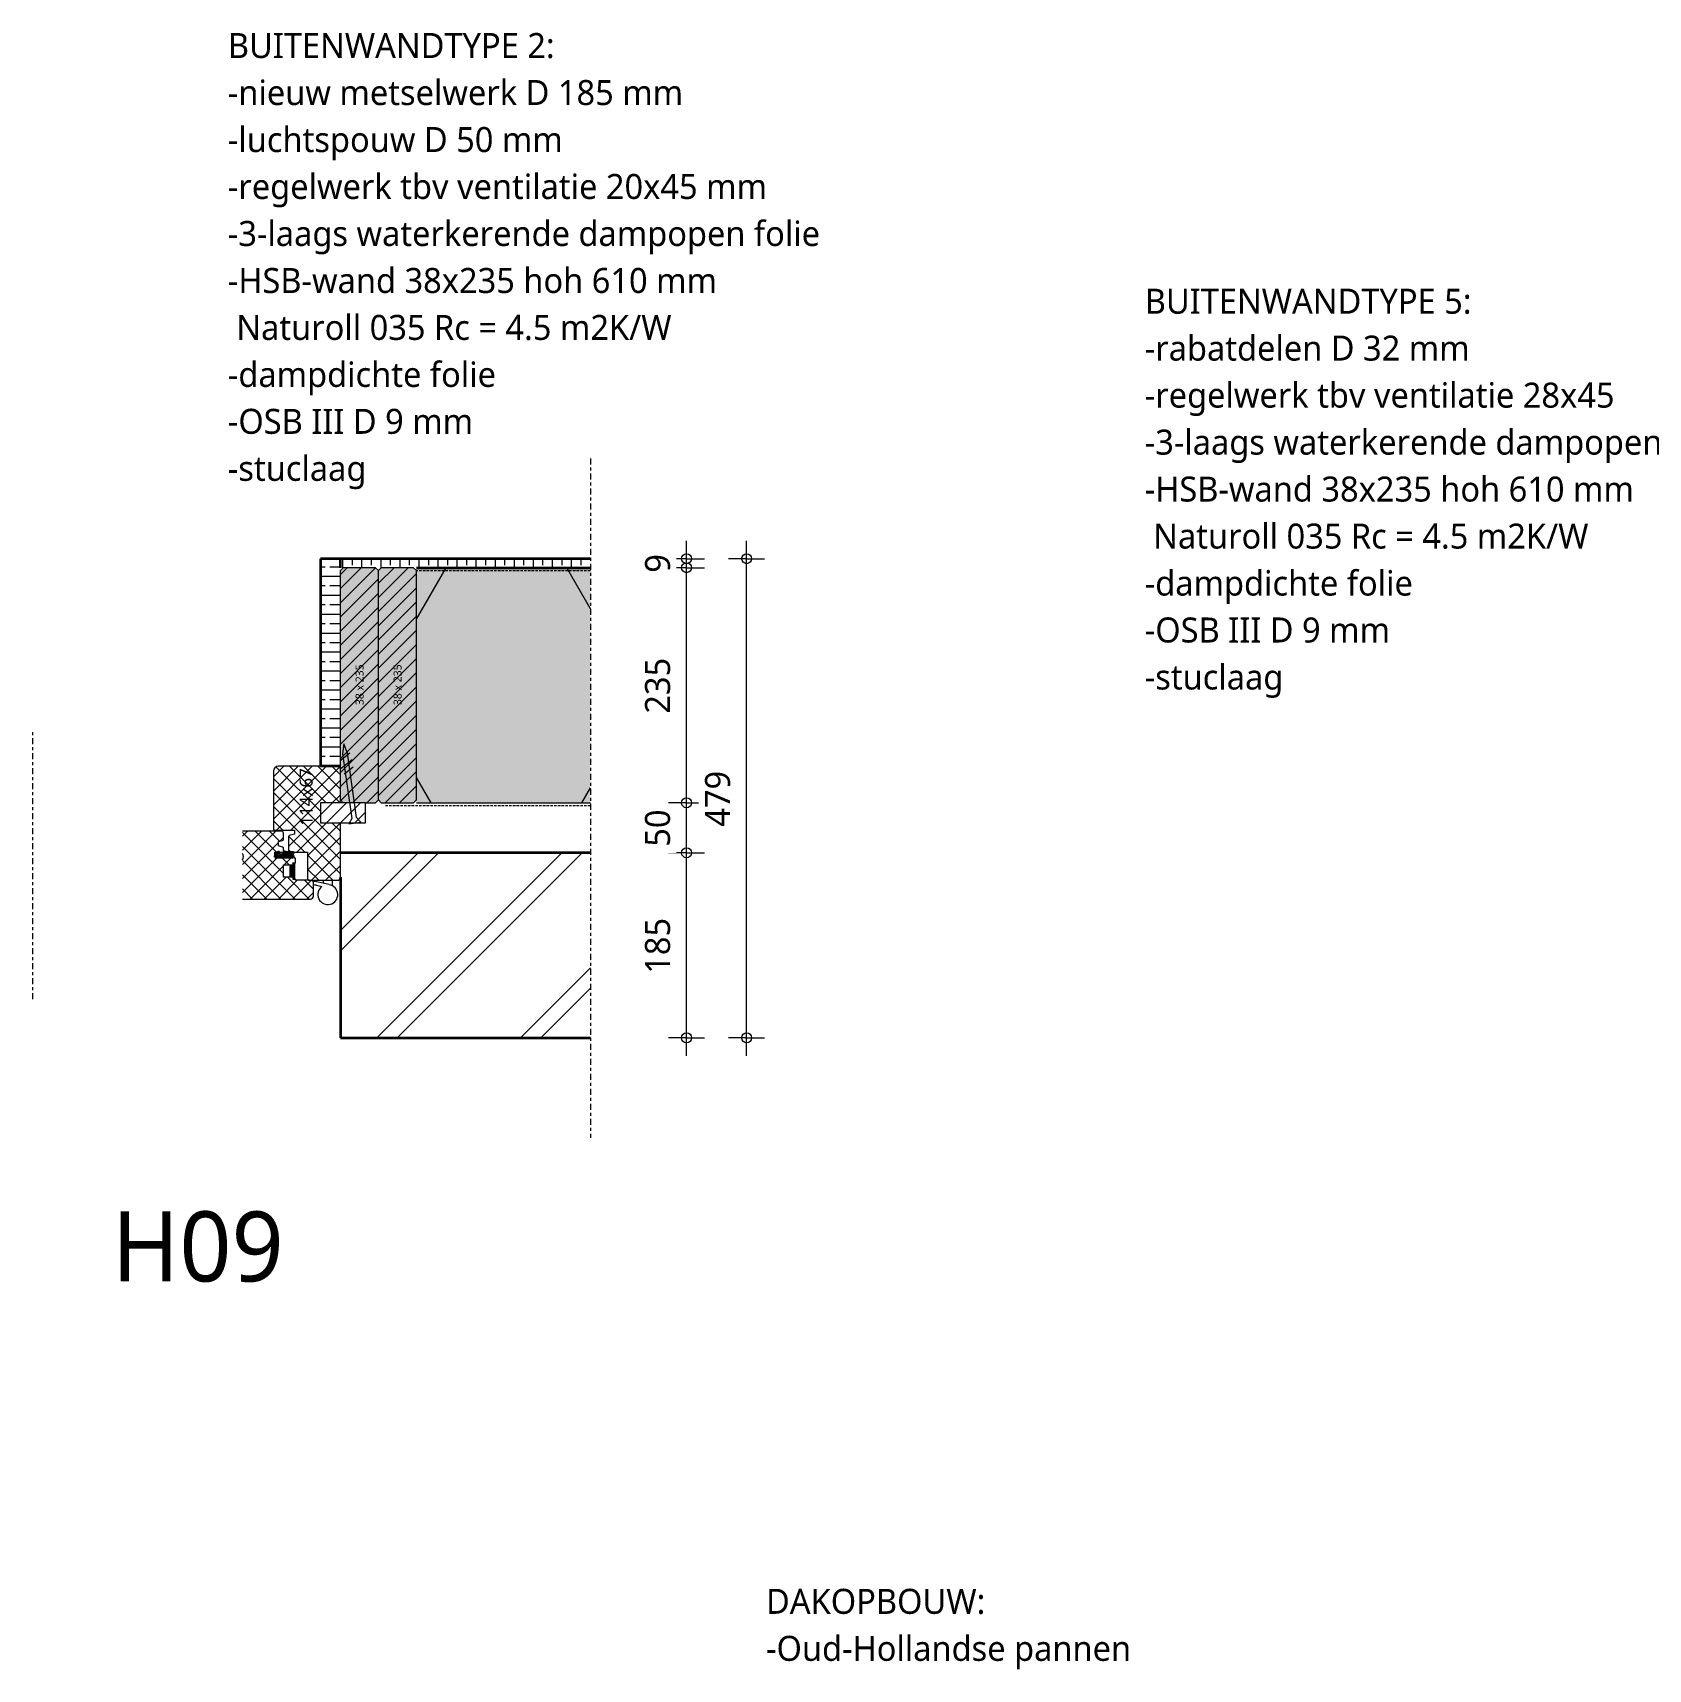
# Model space of a CAD drawing. Header units: millimetres. Extents: x 1789 to 13769, y 2055 to 27197.
# Drawn here: x 4052 to 5668, y 9369 to 11005 of the extents above; entities that cross this region are included whole.
import ezdxf

# ---------------------------------------------------------------- set-up
doc = ezdxf.new("R2010")
doc.units = ezdxf.units.MM
doc.linetypes.add('MV_center', pattern=[15, 6, -3, 3, -3])
doc.linetypes.add('MV_hidden', pattern=[3.75, 2.5, -1.25])
for name, color, linetype, lineweight in [('A-ANNO-DIMS', 211, 'Continuous', 13), ('A-ANNO-DIMS-10', 211, 'Continuous', 13), ('A-ANNO-NOTE', 131, 'Continuous', 18), ('A-DETL', 90, 'Continuous', 13), ('A-DETL-GENF', 92, 'Continuous', 18), ('A-DETL-MEDM', 33, 'Continuous', 18), ('G-ANNO-TEXT', 231, 'Continuous', 13)]:
    doc.layers.add(name, color=color, linetype=linetype, lineweight=lineweight)
doc.styles.add('Segoe UI', font='segoeui.ttf', dxfattribs={"height": 8})
doc.styles.add('Segoe UI_2', font='segoeui.ttf', dxfattribs={"height": 25})
doc.styles.add('Segoe UI_3', font='segoeui.ttf', dxfattribs={"height": 70})
doc.styles.add('Segoe UI_4', font='segoeui.ttf', dxfattribs={"height": 13})
doc.styles.add('Segoe UI_B', font='segoeui.ttf', dxfattribs={"height": 25})
doc.dimstyles.new('2_5_mm_4', dxfattribs={"dimscale": 304.8, "dimtxt": 26.184099, "dimasz": 0.032808, "dimexe": 0.059055, "dimexo": 0.0625, "dimgap": 0.029528, "dimtad": 1, "dimdec": 0, "dimzin": 0, "dimdsep": 46, "dimtxsty": 'Segoe UI_2', "dimblk1": 'DOTBLANK', "dimblk2": 'DOTBLANK', "dimsah": 1, "dimcen": 0.09, "dimdle": 0.059055, "dimazin": 0, "dimtfac": 1, "dimtdec": 4, "dimtix": 1, "dimtmove": 0, "dimatfit": 3, "dimfxl": 0.059055, "dimfxlon": 1, "dimtvp": 1, "dimtfill": 1, "dimtolj": 1, "dimtzin": 0, "dimarcsym": 2})
pattern_1 = [(45, (0, 0), (-7.071068, 7.071068), []), (135, (0, 0), (-7.071068, -7.071068), [])]

# ---------------------------------------------------------------- blocks, each defined once
blk = doc.blocks.new('42 isolatie - Type 1-3773438-Details Restauratie 1-10')
at = {"layer": 'A-DETL-GENF'}
blk.add_hatch(color=256, dxfattribs=at).paths.add_polyline_path([(21.5, -235.8), (179.3, -235.8), (179.3, -0.8), (5.3, -0.8), (5.3, -235.8)])
at = {"layer": 'A-DETL-GENF', "lineweight": 13}
h = blk.add_hatch(dxfattribs=at)
h.set_pattern_fill('FP_18', color=256, style=0, pattern_type=2)
h.set_pattern_definition([(300, (-1986.72, -235.79), (-203.516, -117.5), []), (240, (-1986.72, -235.79), (-203.516, 117.5), [])])
h.paths.add_polyline_path([(21.5, -235.8), (179.3, -235.8), (179.3, -0.8), (5.3, -0.8), (5.3, -235.8)])
at = {"layer": 'A-DETL-GENF'}
for p, q in [((179.3, -0.8), (5.3, -0.8)), ((179.3, -0.8), (5.3, -0.8)), ((5.3, -235.8), (179.3, -235.8)), ((5.3, -235.8), (179.3, -235.8))]:
    blk.add_line(p, q, dxfattribs=at)
blk = doc.blocks.new('00 hout_rechthoekig_sls - SLS 38x235-V58-Details Restauratie 1-10')
at = {"layer": 'A-DETL-GENF'}
blk.add_hatch(color=256, dxfattribs=at).paths.add_polyline_path([(0, -2.8), (0, -35.2), (2.8, -38), (232.2, -38), (235, -35.2), (235, -2.8), (232.2, 0), (2.8, 0)])
at = {"layer": 'A-DETL-MEDM', "lineweight": 13}
h = blk.add_hatch(dxfattribs=at)
h.set_pattern_fill('FP_104', color=256, style=0, pattern_type=2)
h.set_pattern_definition([(315, (-10235.015, 4397.933), (7.071068, 7.071068), [])])
h.paths.add_polyline_path([(0, -2.8), (0, -35.2), (2.8, -38), (232.2, -38), (235, -35.2), (235, -2.8), (232.2, 0), (2.8, 0)])
at = {"layer": 'A-DETL-MEDM'}
for p, q in [((0, -2.8), (2.8, 0)), ((2.8, 0), (0, -2.8)), ((15.1, 0), (123.8, 0)), ((232.2, 0), (235, -2.8)), ((0, -2.8), (0, -35.2)), ((232.2, 0), (235, -2.8)), ((235, -35.2), (235, -2.8)), ((2.8, -38), (0, -35.2)), ((0, -35.2), (2.8, -38)), ((2.8, -38), (232.2, -38)), ((235, -35.2), (232.2, -38)), ((232.2, -38), (235, -35.2))]:
    blk.add_line(p, q, dxfattribs=at)
blk = doc.blocks.new('00 hout_rechthoekig_sls - SLS 38x235-V59-Details Restauratie 1-10')
at = {"layer": 'A-DETL-GENF'}
blk.add_hatch(color=256, dxfattribs=at).paths.add_polyline_path([(0, -25), (0, -35.2), (2.8, -38), (232.2, -38), (235, -35.2), (235, -2.8), (232.2, 0), (2.8, 0), (0, -2.8)])
at = {"layer": 'A-DETL-MEDM', "lineweight": 13}
h = blk.add_hatch(dxfattribs=at)
h.set_pattern_fill('FP_105', color=256, style=0, pattern_type=2)
h.set_pattern_definition([(315, (-10235.015, 4359.933), (7.071068, 7.071068), [])])
h.paths.add_polyline_path([(0, -25), (0, -35.2), (2.8, -38), (232.2, -38), (235, -35.2), (235, -2.8), (232.2, 0), (2.8, 0), (0, -2.8)])
at = {"layer": 'A-DETL-MEDM'}
for p, q in [((0, -2.8), (2.8, 0)), ((2.8, 0), (0, -2.8)), ((15.1, 0), (33.5, 0)), ((33.5, 0), (39.6, 0)), ((39.6, 0), (48.4, 0)), ((48.4, 0), (232.2, 0)), ((232.2, 0), (235, -2.8)), ((232.2, 0), (235, -2.8)), ((235, -35.2), (235, -2.8)), ((0, -25), (0, -35.2)), ((2.8, -38), (0, -35.2)), ((0, -35.2), (2.8, -38)), ((2.8, -38), (232.2, -38)), ((235, -35.2), (232.2, -38)), ((232.2, -38), (235, -35.2))]:
    blk.add_line(p, q, dxfattribs=at)
blk = doc.blocks.new('NLRS_00_DI_maskeer - Type 1-4234707-Details Restauratie 1-10')
at = {"layer": 'A-DETL-GENF', "linetype": 'MV_center'}
blk.add_line((579, 0), (-100, 0), dxfattribs=at)
blk = doc.blocks.new('NLRS_00_DI_maskeer - Type 1-4234662-Details Restauratie 1-10')
at = {"layer": 'A-DETL-GENF', "linetype": 'MV_center'}
blk.add_line((-100, 0), (168, 0), dxfattribs=at)
blk = doc.blocks.new('28 schroef - 5_0x80-3186763-Details Restauratie 1-10')
at = {"layer": 'A-DETL-GENF', "lineweight": 13}
h = blk.add_hatch(dxfattribs=at)
h.set_pattern_fill('FP_49', color=256, style=0, pattern_type=2)
h.set_pattern_definition([(120, (0, 0), (-11.2583, -6.5), [])])
h.paths.add_polyline_path([(50, 6), (50, -6), (70, -6), (70, 6)])
h = blk.add_hatch(dxfattribs=at)
h.set_pattern_fill('FP_50', color=256, style=0, pattern_type=2)
h.set_pattern_definition([(120, (7.5, 0), (-11.2583, -6.5), [])])
h.paths.add_polyline_path([(50, 6), (50, -6), (70, -6), (70, 6)])
for p, q in [((0, 6), (0, -6)), ((5, 2.5), (0, 6)), ((70, 2.5), (5, 2.5)), ((80, 0), (70, 2.5)), ((0, -6), (5, -2.5)), ((5, -2.5), (70, -2.5)), ((70, -2.5), (80, 0))]:
    blk.add_line(p, q, dxfattribs=at)
blk = doc.blocks.new('DIMBLOCK329-Details Restauratie 1-10')
at = {"layer": 'A-ANNO-DIMS-10'}
for p, q in [((4706.1, 10185), (4688.1, 10185)), ((4706.1, 9982), (4706.1, 10185)), ((4706.1, 10185), (4724.1, 10185)), ((4706.1, 10000), (4688.1, 10000)), ((4706.1, 10000), (4724.1, 10000))]:
    blk.add_line(p, q, dxfattribs=at)
for centre in [(4706.1, 10185), (4706.1, 10000)]:
    blk.add_circle(centre, 5, dxfattribs=at)
at = {"layer": 'A-ANNO-DIMS-10', "color": 0, "insert": (4664.5, 10064), "char_height": 25, "width": 68.555, "attachment_point": 1, "rotation": 90, "line_spacing_factor": 1.142579, "style": 'Segoe UI_2', "bg_fill": 3, "box_fill_scale": 1.25, "bg_fill_color": 9, "bg_fill_true_color": 13158600, "bg_fill_transparency": 0}
blk.add_mtext('185', dxfattribs=at)
blk = doc.blocks.new('_DotBlank')
at = {"color": 0, "linetype": 'ByBlock', "lineweight": -2}
blk.add_line((-0.5, 0), (-1, 0), dxfattribs=at)
blk.add_circle((0, 0), 0.5, dxfattribs=at)
blk = doc.blocks.new('DIMBLOCK330-Details Restauratie 1-10')
at = {"layer": 'A-ANNO-DIMS-10'}
for p, q in [((4706.1, 10235), (4688.1, 10235)), ((4706.1, 10185), (4706.1, 10235)), ((4706.1, 10235), (4724.1, 10235)), ((4706.1, 10185), (4688.1, 10185)), ((4706.1, 10185), (4724.1, 10185))]:
    blk.add_line(p, q, dxfattribs=at)
for centre in [(4706.1, 10235), (4706.1, 10185)]:
    blk.add_circle(centre, 5, dxfattribs=at)
at = {"layer": 'A-ANNO-DIMS-10', "color": 0, "insert": (4664.5, 10191), "char_height": 25, "width": 45.703, "attachment_point": 1, "rotation": 90, "line_spacing_factor": 1.142579, "style": 'Segoe UI_2', "bg_fill": 3, "box_fill_scale": 1.25, "bg_fill_color": 9, "bg_fill_true_color": 13158600, "bg_fill_transparency": 0}
blk.add_mtext('50', dxfattribs=at)
blk = doc.blocks.new('DIMBLOCK331-Details Restauratie 1-10')
at = {"layer": 'A-ANNO-DIMS-10'}
for p, q in [((4706.1, 10470), (4688.1, 10470)), ((4706.1, 10235), (4706.1, 10470)), ((4706.1, 10470), (4724.1, 10470)), ((4706.1, 10235), (4688.1, 10235)), ((4706.1, 10235), (4724.1, 10235))]:
    blk.add_line(p, q, dxfattribs=at)
for centre in [(4706.1, 10470), (4706.1, 10235)]:
    blk.add_circle(centre, 5, dxfattribs=at)
at = {"layer": 'A-ANNO-DIMS-10', "color": 0, "insert": (4664.5, 10324), "char_height": 25, "width": 68.555, "attachment_point": 1, "rotation": 90, "line_spacing_factor": 1.142579, "style": 'Segoe UI_2', "bg_fill": 3, "box_fill_scale": 1.25, "bg_fill_color": 9, "bg_fill_true_color": 13158600, "bg_fill_transparency": 0}
blk.add_mtext('235', dxfattribs=at)
blk = doc.blocks.new('DIMBLOCK332-Details Restauratie 1-10')
at = {"layer": 'A-ANNO-DIMS-10'}
for p, q in [((4706.1, 10470), (4706.1, 10497)), ((4706.1, 10479), (4688.1, 10479)), ((4706.1, 10479), (4724.1, 10479)), ((4706.1, 10470), (4688.1, 10470)), ((4706.1, 10470), (4724.1, 10470))]:
    blk.add_line(p, q, dxfattribs=at)
for centre in [(4706.1, 10479), (4706.1, 10470)]:
    blk.add_circle(centre, 5, dxfattribs=at)
at = {"layer": 'A-ANNO-DIMS-10', "color": 0, "insert": (4664.5, 10465), "char_height": 25, "width": 22.852, "attachment_point": 1, "rotation": 90, "line_spacing_factor": 1.142579, "style": 'Segoe UI_2', "bg_fill": 3, "box_fill_scale": 1.25, "bg_fill_color": 9, "bg_fill_true_color": 13158600, "bg_fill_transparency": 0}
blk.add_mtext('9', dxfattribs=at)
blk = doc.blocks.new('DIMBLOCK333-Details Restauratie 1-10')
at = {"layer": 'A-ANNO-DIMS-10'}
for p, q in [((4766.1, 9982), (4766.1, 10497)), ((4766.1, 10479), (4748.1, 10479)), ((4766.1, 10479), (4784.1, 10479)), ((4766.1, 10000), (4748.1, 10000)), ((4766.1, 10000), (4784.1, 10000))]:
    blk.add_line(p, q, dxfattribs=at)
for centre in [(4766.1, 10479), (4766.1, 10000)]:
    blk.add_circle(centre, 5, dxfattribs=at)
at = {"layer": 'A-ANNO-DIMS-10', "color": 0, "insert": (4724.5, 10211), "char_height": 25, "width": 68.555, "attachment_point": 1, "rotation": 90, "line_spacing_factor": 1.142579, "style": 'Segoe UI_2', "bg_fill": 3, "box_fill_scale": 1.25, "bg_fill_color": 9, "bg_fill_true_color": 13158600, "bg_fill_transparency": 0}
blk.add_mtext('479', dxfattribs=at)

msp = doc.modelspace()

# ---------------------------------------------------------------- hatches: boundary and pattern name
at = {"layer": 'A-DETL-GENF', "lineweight": 13}
h = msp.add_hatch(dxfattribs=at)
h.set_pattern_fill('FP_39', color=250, style=0, pattern_type=2)
h.set_pattern_definition([(0, (0, 0), (0, 18.952), []), (0, (0, 9.476), (0, 18.952), [9.476, -4.738])])
h.paths.add_polyline_path([(4359.9, 10272), (4359.9, 10479), (4339.9, 10479), (4339.9, 10272)])
h = msp.add_hatch(dxfattribs=at)
h.set_pattern_fill('FP_3', color=250, style=0, pattern_type=2)
h.set_pattern_definition([(90, (0, 0), (-19.05, 1e-15), []), (90, (9.525, 0), (-19.05, 1e-15), [9.525, -4.762])])
h.paths.add_polyline_path([(4609.9, 10470), (4609.9, 10479), (4359.9, 10479), (4359.9, 10470), (4452.2, 10470)])
h = msp.add_hatch(dxfattribs=at)
h.set_pattern_fill('FP_21', color=250, style=0, pattern_type=2)
h.set_pattern_definition(pattern_1)
h.paths.add_polyline_path([(4356.9, 10157.5), (4357.7, 10157.6), (4358.4, 10157.9), (4359.1, 10158.4), (4359.5, 10159), (4359.8, 10159.7), (4359.9, 10160.5), (4359.9, 10213.5), (4359.7, 10214.3), (4359.2, 10214.8), (4358.4, 10215), (4339.9, 10215), (4339.9, 10235), (4349.9, 10235), (4349.9, 10235.3), (4358.8, 10235.4), (4359.5, 10235.8), (4359.7, 10236.1), (4359.9, 10236.8), (4359.8, 10269.3), (4359.5, 10270), (4359.1, 10270.6), (4358.4, 10271.1), (4357.7, 10271.4), (4356.9, 10271.5), (4297.9, 10271.5), (4296.6, 10271.4), (4295.4, 10270.9), (4294.4, 10270.1), (4293.6, 10269), (4293.1, 10267.8), (4292.9, 10266.5), (4292.9, 10209), (4293.1, 10208.3), (4293.7, 10207.7), (4294.4, 10207.5), (4313.9, 10207.5), (4313.9, 10203.5), (4308.4, 10202), (4308.2, 10201.9), (4307.9, 10201.1), (4308, 10186.6), (4308.4, 10186), (4309, 10185.6), (4309.4, 10185.5), (4326.9, 10185.5), (4327, 10159), (4327.2, 10158.5), (4327.5, 10158.1), (4327.9, 10157.8), (4328.4, 10157.6), (4328.9, 10157.5), (4348.8, 10157.5)])
h = msp.add_hatch(dxfattribs=at)
h.set_pattern_fill('FP_10', color=250, style=0, pattern_type=2)
h.set_pattern_definition([(45, (0, 0), (-7.071068, 7.071068), [])])
h.paths.add_polyline_path([(4348.8, 10215), (4384.9, 10215), (4384.9, 10235), (4339.9, 10235), (4339.9, 10215)])
h = msp.add_hatch(dxfattribs=at)
h.set_pattern_fill('FP_21', color=250, style=0, pattern_type=2)
h.set_pattern_definition(pattern_1)
h.paths.add_polyline_path([(4329.9, 10138.7), (4330.7, 10138.8), (4331.4, 10139.1), (4332, 10139.6), (4332.5, 10140.2), (4332.9, 10141.3), (4332.9, 10141.7), (4332.9, 10156), (4332.7, 10156.8), (4332.2, 10157.3), (4331.4, 10157.5), (4314.9, 10157.5), (4314.9, 10158.5), (4312.4, 10158.5), (4312.4, 10160.5), (4303.1, 10160.5), (4303.1, 10172.8), (4312.4, 10172.8), (4312.4, 10174.8), (4314.9, 10174.8), (4314.9, 10179), (4314.7, 10179.8), (4314.2, 10180.3), (4313.4, 10180.5), (4294.4, 10180.5), (4294.4, 10185.5), (4302.9, 10185.5), (4302.9, 10190), (4302.8, 10190.3), (4302.2, 10190.7), (4297.9, 10191.9), (4297.9, 10196.2), (4302.2, 10197.3), (4302.8, 10197.8), (4302.9, 10198.3), (4302.9, 10205.2), (4302.5, 10206), (4302.2, 10206.3), (4301.4, 10206.7), (4300.9, 10206.7), (4262, 10206.7), (4262, 10184.3), (4262.4, 10183.8), (4262.9, 10182.6), (4263.1, 10181.2), (4262.9, 10179.9), (4262.4, 10178.7), (4262, 10178.1), (4262, 10138.7)])
at = {"layer": 'A-DETL-GENF'}
h = msp.add_hatch(color=7, dxfattribs=at)
h.paths.add_polyline_path([(4312.9, 10180.5), (4312.9, 10182.1), (4310.5, 10183), (4312.9, 10184.3), (4312.9, 10185.4), (4310.2, 10185.4), (4310.2, 10184.5), (4308.9, 10185.1), (4305.6, 10185.5), (4303.7, 10185.5), (4303.6, 10187.2), (4302.9, 10187), (4302.9, 10186.9), (4302.9, 10183.3), (4299.1, 10183), (4298.5, 10181.4), (4295.6, 10181.4), (4296.7, 10184.4), (4298.4, 10184.8), (4299.1, 10185.5), (4297.4, 10185.5), (4296.3, 10184.9), (4294.5, 10181.5), (4294.5, 10180.5)])
h.paths.add_polyline_path([(4300.1, 10181.4), (4299.7, 10182.5), (4305, 10183.1), (4305, 10181.4)])
h.paths.add_polyline_path([(4309.1, 10181.4), (4309, 10183.9), (4308.7, 10184.2), (4308.3, 10184.4), (4307.8, 10184.4), (4305.5, 10183.9), (4304.6, 10184.8), (4305.5, 10184.8), (4308.5, 10184.5), (4310.3, 10183.7), (4311.1, 10184.1), (4311.6, 10184.7), (4312.5, 10184.7), (4309.9, 10183.4), (4309.9, 10182.5), (4311.1, 10182.1), (4312.1, 10181.4)])
h.paths.add_polyline_path([(4305.8, 10181.4), (4305.8, 10183.1), (4308.3, 10183.7), (4308.3, 10181.4)])
at = {"layer": 'A-DETL-GENF', "lineweight": 13}
h = msp.add_hatch(dxfattribs=at)
h.set_pattern_fill('FP_25', color=57, style=0, pattern_type=2)
h.set_pattern_definition([(45, (0, 0), (-71.84205, 71.84205), []), (45, (20.32, 0), (-71.84205, 71.84205), [])])
h.paths.add_polyline_path([(4452.2, 10000), (4609.9, 10000), (4609.9, 10185), (4359.9, 10185), (4359.9, 10000)])
at = {"layer": 'A-DETL-GENF'}
msp.add_hatch(color=7, dxfattribs=at).paths.add_polyline_path([(4314.4, 10158.7), (4314.4, 10174.7), (4312.4, 10174.7), (4312.4, 10171.7), (4309.4, 10171.7), (4309.4, 10161.7), (4312.4, 10161.7), (4312.4, 10158.7)])

# ---------------------------------------------------------------- linework, layer by layer
at = {"layer": 'A-DETL', "lineweight": 35}
for p, q in [((4359.9, 10479), (4339.9, 10479)), ((4339.9, 10479), (4339.9, 10272)), ((4609.9, 10479), (4359.9, 10479)), ((4359.9, 10470), (4359.9, 10479)), ((4435.9, 10470), (4609.9, 10470)), ((4339.9, 10272), (4359.9, 10272)), ((4296.3, 10184.9), (4294.5, 10181.5)), ((4294.5, 10181.5), (4294.5, 10180.5)), ((4294.5, 10180.5), (4312.9, 10180.5)), ((4295.6, 10181.4), (4296.7, 10184.4)), ((4298.5, 10181.4), (4295.6, 10181.4)), ((4297.4, 10185.5), (4296.3, 10184.9)), ((4296.7, 10184.4), (4298.4, 10184.8)), ((4299.1, 10185.5), (4297.4, 10185.5)), ((4298.4, 10184.8), (4299.1, 10185.5)), ((4299.1, 10183), (4298.5, 10181.4)), ((4302.9, 10183.3), (4299.1, 10183)), ((4299.7, 10182.5), (4305, 10183.1)), ((4300.1, 10181.4), (4299.7, 10182.5)), ((4305, 10181.4), (4300.1, 10181.4)), ((4302.9, 10185.5), (4302.9, 10183.3)), ((4305.6, 10185.5), (4303.7, 10185.5)), ((4305.5, 10183.9), (4304.6, 10184.8)), ((4304.6, 10184.8), (4305.5, 10184.8)), ((4305, 10183.1), (4305, 10181.4)), ((4305.5, 10184.8), (4308.5, 10184.5)), ((4307.8, 10184.4), (4305.5, 10183.9)), ((4308.9, 10185.1), (4305.6, 10185.5)), ((4305.8, 10183.1), (4308.3, 10183.7)), ((4305.8, 10181.4), (4305.8, 10183.1)), ((4308.3, 10181.4), (4305.8, 10181.4)), ((4308.3, 10183.7), (4308.3, 10181.4)), ((4308.5, 10184.5), (4310.3, 10183.7)), ((4310.2, 10184.5), (4308.9, 10185.1)), ((4309.1, 10181.4), (4309.1, 10183.4)), ((4312.1, 10181.4), (4309.1, 10181.4)), ((4312.5, 10184.7), (4309.9, 10183.4)), ((4309.9, 10183.4), (4309.9, 10182.5)), ((4309.9, 10182.5), (4311.1, 10182.1)), ((4312.9, 10185.4), (4310.2, 10185.4)), ((4310.2, 10185.4), (4310.2, 10184.5)), ((4310.3, 10183.7), (4311.1, 10184.1)), ((4310.5, 10183), (4312.9, 10184.3)), ((4311.2, 10182.7), (4310.5, 10183)), ((4311.1, 10184.1), (4311.6, 10184.7)), ((4311.1, 10182.1), (4312.1, 10181.4)), ((4312.9, 10182.1), (4311.2, 10182.7)), ((4311.6, 10184.7), (4312.5, 10184.7)), ((4312.9, 10184.3), (4312.9, 10185.4)), ((4312.9, 10180.5), (4312.9, 10182.1)), ((4609.9, 10185), (4359.9, 10185)), ((4359.9, 10160.5), (4359.9, 10000)), ((4359.9, 10000), (4609.9, 10000))]:
    msp.add_line(p, q, dxfattribs=at)
at = {"layer": 'A-DETL', "linetype": 'MV_hidden', "lineweight": 18}
for p, q in [((4609.9, 10467), (4435.9, 10467)), ((4609.9, 10232), (4404.9, 10232))]:
    msp.add_line(p, q, dxfattribs=at)
at = {"layer": 'A-DETL', "lineweight": 18}
for p, q in [((4292.9, 10266.5), (4292.9, 10209)), ((4356.9, 10271.5), (4297.9, 10271.5)), ((4359.9, 10236.8), (4359.9, 10268.5)), ((4384.9, 10235), (4339.9, 10235)), ((4339.9, 10235), (4339.9, 10215)), ((4349.9, 10235), (4349.9, 10235.3)), ((4349.9, 10235.3), (4358.4, 10235.3)), ((4384.9, 10215), (4384.9, 10235)), ((4339.9, 10215), (4384.9, 10215)), ((4359.9, 10160.5), (4359.9, 10213.5)), ((4300.9, 10206.7), (4262, 10206.7)), ((4294.4, 10207.5), (4313.9, 10207.5)), ((4297.9, 10196.2), (4302.2, 10197.3)), ((4297.9, 10191.9), (4297.9, 10196.2)), ((4302.9, 10198.3), (4302.9, 10204.7)), ((4307.9, 10201.1), (4307.9, 10187)), ((4313.9, 10203.5), (4308.7, 10202.1)), ((4313.9, 10207.5), (4313.9, 10203.5)), ((4294.4, 10180.5), (4294.4, 10185.5)), ((4294.4, 10185.5), (4297.4, 10185.5)), ((4302.2, 10190.7), (4297.9, 10191.9)), ((4299.1, 10185.5), (4302.9, 10185.5)), ((4302.9, 10187), (4302.9, 10189.8)), ((4302.9, 10186.9), (4302.9, 10185.5)), ((4303.7, 10185.5), (4303.7, 10186.9)), ((4309.4, 10185.5), (4326.9, 10185.5)), ((4313.4, 10180.5), (4312.9, 10180.5)), ((4314.9, 10174.8), (4314.9, 10179)), ((4326.9, 10185.5), (4326.9, 10159.5)), ((4303.1, 10160.5), (4303.1, 10172.8)), ((4303.1, 10172.8), (4312.4, 10172.8)), ((4312.4, 10160.5), (4303.1, 10160.5)), ((4312.4, 10171.7), (4309.4, 10171.7)), ((4309.4, 10171.7), (4309.4, 10161.7)), ((4309.4, 10161.7), (4312.4, 10161.7)), ((4312.4, 10174.7), (4312.4, 10174.8)), ((4312.4, 10174.8), (4314.9, 10174.8)), ((4314.4, 10174.7), (4312.4, 10174.7)), ((4312.4, 10174.7), (4312.4, 10171.7)), ((4312.4, 10161.7), (4312.4, 10158.7)), ((4314.4, 10158.7), (4314.4, 10174.7)), ((4312.4, 10158.5), (4312.4, 10158.7)), ((4312.4, 10158.7), (4314.4, 10158.7)), ((4314.9, 10158.5), (4312.4, 10158.5)), ((4314.9, 10157.5), (4314.9, 10158.5)), ((4328.9, 10157.5), (4314.9, 10157.5)), ((4328.9, 10157.5), (4356.9, 10157.5)), ((4333.7, 10156.2), (4332.8, 10156.2)), ((4332.9, 10141.7), (4332.9, 10156)), ((4348.8, 10153.1), (4335.9, 10156)), ((4335.9, 10152.5), (4341.4, 10151.3)), ((4342.9, 10154.4), (4342.9, 10157.5)), ((4351.7, 10157.5), (4351.7, 10152.2)), ((4262, 10138.7), (4329.9, 10138.7))]:
    msp.add_line(p, q, dxfattribs=at)
for centre, radius, start, end in [((4297.9, 10266.5), 5, 90, 180), ((4356.9, 10268.5), 3, 0, 90), ((4358.4, 10236.8), 1.5, 270, 0), ((4358.4, 10213.5), 1.5, 0, 90), ((4294.4, 10209), 1.5, 180, 270), ((4300.9, 10204.7), 2, 359.9913, 89.9938), ((4301.9, 10198.3), 1, 284.9913, 359.9913), ((4308.9, 10201.1), 1, 105, 180), ((4257.9, 10181.2), 5.15, 322.4611, 37.5389), ((4301.9, 10189.8), 1, 359.9913, 74.9849), ((4303.3, 10186.9), 0.394, 0, 179.9913), ((4309.4, 10187), 1.5, 180, 270), ((4313.4, 10179), 1.5, 359.9913, 89.9913), ((4356.9, 10160.5), 3, 270, 0), ((4328.9, 10159.5), 2, 180, 270), ((4331.4, 10156), 1.5, 359.9909, 89.9834), ((4333, 10139.4), 13.4, 77.4574, 90), ((4333.7, 10146.2), 10, 77.4574, 90), ((4347.3, 10143.2), 10, 126.3436, 81.4633), ((4329.9, 10141.7), 3, 269.9932, 359.9909)]:
    msp.add_arc(centre, radius, start, end, dxfattribs=at)
at = {"layer": 'A-DETL', "lineweight": 35}
msp.add_arc((4308.1, 10183.5), 1, 356.7595, 103.2405, dxfattribs=at)

# ---------------------------------------------------------------- block references
at = {"layer": 'A-DETL-GENF', "linetype": 'MV_center'}
for name, p, rotation in [('NLRS_00_DI_maskeer - Type 1-4234707-Details Restauratie 1-10', (4609.9, 10000), 89.99999999999955), ('NLRS_00_DI_maskeer - Type 1-4234662-Details Restauratie 1-10', (4052.3, 10138.7), 89.99999999999957)]:
    msp.add_blockref(name, p, dxfattribs=dict(at, rotation=rotation))
at = {"layer": 'A-DETL-GENF'}
msp.add_blockref('42 isolatie - Type 1-3773438-Details Restauratie 1-10', (4430.7, 10470.8), dxfattribs=at)
at = {"layer": 'A-DETL-GENF', "lineweight": 13, "rotation": 97.9999999999994}
msp.add_blockref('28 schroef - 5_0x80-3186763-Details Restauratie 1-10', (4374.4, 10214.8), dxfattribs=at)
at = {"layer": 'A-DETL-MEDM', "rotation": 90.00000000000033}
for name, p in [('00 hout_rechthoekig_sls - SLS 38x235-V59-Details Restauratie 1-10', (4359.9, 10235)), ('00 hout_rechthoekig_sls - SLS 38x235-V58-Details Restauratie 1-10', (4397.9, 10235))]:
    msp.add_blockref(name, p, dxfattribs=at)

# ---------------------------------------------------------------- texts
at = {"layer": 'A-ANNO-NOTE', "lineweight": 13, "char_height": 8, "width": 55.316, "attachment_point": 1, "rotation": 90, "style": 'Segoe UI'}
for insert in [(4375.1, 10332.6), (4413.1, 10332.6)]:
    msp.add_mtext('38 x 235', dxfattribs=dict(at, insert=insert))
at = {"layer": 'G-ANNO-TEXT', "color": 7, "attachment_point": 1}
for s, insert, char_height, width, style in [('BUITENWANDTYPE 2:', (4247.4, 11004.5), 25, 436.118, 'Segoe UI_B'), ('-nieuw metselwerk D 185 mm', (4247.4, 10957.5), 25, 561.983, 'Segoe UI_2'), ('-luchtspouw D 50 mm', (4247.4, 10910.5), 25, 416.877, 'Segoe UI_2'), ('-regelwerk tbv ventilatie 20x45 mm', (4247.4, 10863.6), 25, 663.797, 'Segoe UI_2'), ('-3-laags waterkerende dampopen folie', (4247.4, 10816.6), 25, 730.337, 'Segoe UI_2'), ('-HSB-wand 38x235 hoh 610 mm', (4247.4, 10769.6), 25, 611.688, 'Segoe UI_2'), ('BUITENWANDTYPE 5:', (5164.2, 10748.9), 25, 436.118, 'Segoe UI_B'), (' Naturoll 035 Rc = 4.5 m2K/W', (4247.4, 10722.7), 25, 565.19, 'Segoe UI_2'), ('-rabatdelen D 32 mm', (5164.2, 10702), 25, 404.05, 'Segoe UI_2'), ('-dampdichte folie', (4247.4, 10675.7), 25, 334.304, 'Segoe UI_2'), ('-regelwerk tbv ventilatie 28x45', (5164.2, 10655), 25, 578.017, 'Segoe UI_2'), ('-OSB III D 9 mm', (4247.4, 10628.8), 25, 303.84, 'Segoe UI_2'), ('-3-laags waterkerende dampopen folie', (5164.2, 10608), 25, 730.337, 'Segoe UI_2'), ('-stuclaag', (4247.4, 10581.8), 25, 170.759, 'Segoe UI_2'), ('-HSB-wand 38x235 hoh 610 mm', (5164.2, 10561.1), 25, 611.688, 'Segoe UI_2'), (' Naturoll 035 Rc = 4.5 m2K/W', (5164.2, 10514.1), 25, 565.19, 'Segoe UI_2'), ('-dampdichte folie', (5164.2, 10467.1), 25, 334.304, 'Segoe UI_2'), ('-OSB III D 9 mm', (5164.2, 10420.2), 25, 303.84, 'Segoe UI_2'), ('-stuclaag', (5164.2, 10373.2), 25, 170.759, 'Segoe UI_2'), ('H09', (4131.4, 9826.4), 70, 218.059, 'Segoe UI_3'), ('DAKOPBOUW:', (4785.5, 9449.1), 25, 290.211, 'Segoe UI_B'), ('-Oud-Hollandse pannen', (4785.5, 9402.1), 25, 454.557, 'Segoe UI_2')]:
    msp.add_mtext(s, dxfattribs=dict(at, insert=insert, char_height=char_height, width=width, style=style))
at = {"layer": 'G-ANNO-TEXT', "color": 7, "insert": (4319.2, 10212.1), "char_height": 13, "width": 74.557, "attachment_point": 1, "rotation": 90, "style": 'Segoe UI_4'}
msp.add_mtext('114x67', dxfattribs=at)

# ---------------------------------------------------------------- dimensions: what is measured, and where the dimension line sits
at = {"layer": 'A-ANNO-DIMS'}
dim = msp.add_linear_dim(base=(4706.1, 10185), p1=(4688.1, 10000), p2=(4688.1, 10185), angle=90, dimstyle='2_5_mm_4', override={"dimpost": '<>', "dimfxl": 185}, dxfattribs=at)
dim.commit()
dim.dimension.update_dxf_attribs({"geometry": 'DIMBLOCK329-Details Restauratie 1-10', "text_midpoint": (4684.1, 10092.5)})

# ---------------------------------------------------------------- next in the draw order: dimensions: what is measured, and where the dimension line sits
dim = msp.add_linear_dim(base=(4706.1, 10235), p1=(4688.1, 10185), p2=(4688.1, 10235), angle=90, dimstyle='2_5_mm_4', override={"dimpost": '<>', "dimfxl": 50}, dxfattribs=at)
dim.commit()
dim.dimension.update_dxf_attribs({"geometry": 'DIMBLOCK330-Details Restauratie 1-10', "text_midpoint": (4684.2, 10210)})

# ---------------------------------------------------------------- next in the draw order: dimensions: what is measured, and where the dimension line sits
dim = msp.add_linear_dim(base=(4706.1, 10470), p1=(4688.1, 10235), p2=(4688.1, 10470), angle=90, dimstyle='2_5_mm_4', override={"dimpost": '<>', "dimfxl": 235}, dxfattribs=at)
dim.commit()
dim.dimension.update_dxf_attribs({"geometry": 'DIMBLOCK331-Details Restauratie 1-10', "text_midpoint": (4684.2, 10352.5)})

# ---------------------------------------------------------------- next in the draw order: dimensions: what is measured, and where the dimension line sits
dim = msp.add_linear_dim(base=(4706.1, 10479), p1=(4688.1, 10470), p2=(4688.1, 10479), angle=90, dimstyle='2_5_mm_4', override={"dimpost": '<>', "dimfxl": 9}, dxfattribs=at)
dim.commit()
dim.dimension.update_dxf_attribs({"geometry": 'DIMBLOCK332-Details Restauratie 1-10', "text_midpoint": (4684.2, 10474.5)})

# ---------------------------------------------------------------- next in the draw order: dimensions: what is measured, and where the dimension line sits
dim = msp.add_linear_dim(base=(4766.1, 10479), p1=(4748.1, 10000), p2=(4748.1, 10479), angle=90, dimstyle='2_5_mm_4', override={"dimpost": '<>', "dimfxl": 479}, dxfattribs=at)
dim.commit()
dim.dimension.update_dxf_attribs({"geometry": 'DIMBLOCK333-Details Restauratie 1-10', "text_midpoint": (4744.2, 10239.5)})

doc.saveas('drawing.dxf')
